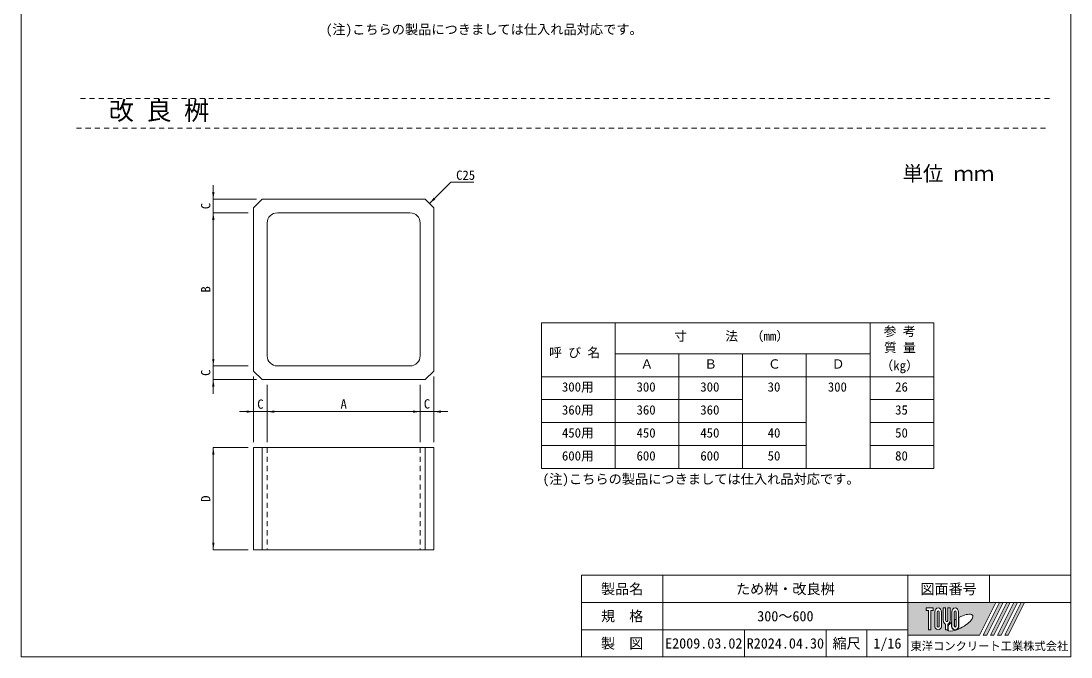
# Model space of a CAD drawing. Units: millimetres, scale not verified. Extents: x 3842 to 6930, y 179 to 4659.
# Drawn here: x 3842 to 6930, y 179 to 2048 of the extents above; entities that cross this region are included whole.
import ezdxf
from ezdxf.enums import TextEntityAlignment as Align

# ---------------------------------------------------------------- set-up
doc = ezdxf.new("R2010")
doc.units = ezdxf.units.MM
doc.header["$LTSCALE"] = 20
doc.linetypes.add('USER1', pattern=[1.35, 0.75, -0.6])
for name, color, linetype, lineweight in [('(0-0)', 7, 'Continuous', 9), ('0_2', 7, 'USER1', 9), ('寸法線', 7, 'Continuous', 9), ('本体', 2, 'Continuous', 13), ('枠', 5, 'Continuous', 5)]:
    doc.layers.add(name, color=color, linetype=linetype, lineweight=lineweight)
doc.layers.add('補助線', color=7, linetype='Continuous')
doc.styles.add('ＭＳ ゴシック', font='')
doc.styles.get('ＭＳ ゴシック').set_extended_font_data('MS Gothic')

# ---------------------------------------------------------------- blocks, each defined once
blk = doc.blocks.new('filled_arrow')
at = {"color": 0, "linetype": 'Continuous', "lineweight": -2}
blk.add_solid([(7.5, 1.25), (0, 0), (7.5, -1.25)], dxfattribs=at)

msp = doc.modelspace()

# ---------------------------------------------------------------- hatches: boundary and pattern name
at = {"layer": '枠'}
h = msp.add_hatch(color=7, dxfattribs=at)
h.paths.add_polyline_path([(6449.79, 339.3), (6449.79, 243.3), (6660.99, 243.3), (6708.99, 339.3)])
edge = h.paths.add_edge_path(flags=16)
edge.add_ellipse((6603.13, 280.21), major_axis=(37.61268, 21.05329), ratio=0.3471473332603162, start_angle=-144.3112161827758, end_angle=72.18990325988182, ccw=False)
edge.add_ellipse((6589.2, 271.12), major_axis=(-0, 12.8), ratio=0.8463541406249999, start_angle=-160.7034568354495, end_angle=-90.00000000004957)
edge.add_line((6600.04, 271.12), (6600.04, 295.52))
edge = h.paths.add_edge_path(flags=16)
edge.add_ellipse((6589.2, 311.49), major_axis=(-0, 11.81538), ratio=0.8463541391160763, start_angle=-90.00000000000358, end_angle=89.99999999999625, ccw=False)
edge.add_line((6599.2, 311.49), (6599.2, 271.12))
edge.add_ellipse((6589.2, 271.12), major_axis=(0, 11.81538), ratio=0.8463541391160763, start_angle=90.00000000002342, end_angle=-89.99999999997647, ccw=False)
edge.add_line((6579.2, 271.12), (6579.2, 311.49))
edge = h.paths.add_edge_path(flags=16)
edge.add_line((6592.54, 311.49), (6592.54, 271.12))
edge.add_ellipse((6589.2, 271.12), major_axis=(-0, 3.93846), ratio=0.8463539828491426, start_angle=89.99999999995782, end_angle=-90.00000000004252, ccw=False)
edge.add_line((6585.87, 271.12), (6585.87, 311.49))
edge.add_ellipse((6589.2, 311.49), major_axis=(-0, 3.93846), ratio=0.8463539828491426, start_angle=-90.00000000007105, end_angle=89.99999999992883, ccw=False)
edge = h.paths.add_edge_path(flags=16)
edge.add_line((6591.7, 290.86), (6591.7, 271.12))
edge.add_ellipse((6589.2, 271.12), major_axis=(0, 2.95385), ratio=0.8463542107476152, start_angle=90.00000000015552, end_angle=-89.99999999984402, ccw=False)
edge.add_line((6586.7, 271.12), (6586.7, 287.62))
edge.add_ellipse((6603.13, 280.21), major_axis=(37.61268, 21.05329), ratio=0.3471473332603161, start_angle=107.79174182043607, end_angle=126.47131888820587, ccw=False)
edge = h.paths.add_edge_path(flags=16)
edge.add_line((6574.2, 323.3), (6574.2, 287.12))
edge.add_ellipse((6564.2, 287.12), major_axis=(0, 11.81538), ratio=0.8463541391160763, start_angle=-163.34116700390985, end_angle=-89.99999999998698, ccw=False)
edge.add_line((6567.54, 275.98), (6567.54, 259.3))
edge.add_line((6567.54, 259.3), (6560.87, 259.3))
edge.add_line((6560.87, 259.3), (6560.87, 275.98))
edge.add_ellipse((6564.2, 287.12), major_axis=(-0, 11.81538), ratio=0.8463541391160763, start_angle=89.99999999998727, end_angle=163.34116700390982, ccw=False)
edge.add_line((6554.2, 287.12), (6554.2, 323.3))
edge.add_line((6554.2, 323.3), (6560.87, 323.3))
edge.add_line((6560.87, 323.3), (6560.87, 287.12))
edge.add_ellipse((6564.2, 287.12), major_axis=(0, 3.93846), ratio=0.8463539828491426, start_angle=90.00000000004802, end_angle=-89.99999999995148)
edge.add_line((6567.54, 287.12), (6567.54, 323.3))
edge.add_line((6567.54, 323.3), (6574.2, 323.3))
edge = h.paths.add_edge_path(flags=16)
edge.add_line((6578.37, 281.31), (6578.37, 271.12))
edge.add_ellipse((6589.2, 271.12), major_axis=(0, 12.8), ratio=0.8463541406249999, start_angle=90.00000000002143, end_angle=-171.54427030788347)
edge.add_ellipse((6603.13, 280.21), major_axis=(37.61268, 21.05329), ratio=0.34714733326031616, start_angle=-178.64953573331047, end_angle=-148.29244229344624, ccw=False)
edge.add_line((6566.1, 258.32), (6568.37, 258.32))
edge.add_line((6568.37, 258.32), (6568.37, 270.8))
edge.add_ellipse((6603.13, 280.21), major_axis=(37.61268, 21.05329), ratio=0.3471473332603162, start_angle=148.21912063461696, end_angle=165.90812178933612, ccw=False)
edge = h.paths.add_edge_path(flags=16)
edge.add_ellipse((6539.2, 311.49), major_axis=(0, 11.81538), ratio=0.8463541391160763, start_angle=-89.99999999996805, end_angle=90.00000000003149, ccw=False)
edge.add_line((6549.2, 311.49), (6549.2, 271.12))
edge.add_ellipse((6539.2, 271.12), major_axis=(-0, 11.81538), ratio=0.8463541391160763, start_angle=89.99999999998778, end_angle=-90.00000000001194, ccw=False)
edge.add_line((6529.2, 271.12), (6529.2, 311.49))
edge = h.paths.add_edge_path(flags=16)
edge.add_line((6542.54, 311.49), (6542.54, 271.12))
edge.add_ellipse((6539.2, 271.12), major_axis=(0, 3.93846), ratio=0.8463539828491426, start_angle=90.00000000005048, end_angle=-89.99999999994918, ccw=False)
edge.add_line((6535.87, 271.12), (6535.87, 311.49))
edge.add_ellipse((6539.2, 311.49), major_axis=(-0, 3.93846), ratio=0.8463539828491426, start_angle=-90.00000000007105, end_angle=89.99999999992883, ccw=False)
h.paths.add_polyline_path([(6524.2, 323.3), (6524.2, 315.43), (6517.54, 315.43), (6517.54, 259.3), (6510.87, 259.3), (6510.87, 315.43), (6504.2, 315.43), (6504.2, 323.3)], flags=16)
for points in [[(6671.55, 243.3), (6682.11, 243.3), (6730.11, 339.3), (6719.55, 339.3)], [(6751.23, 339.3), (6740.67, 339.3), (6692.67, 243.3), (6703.23, 243.3)], [(6772.35, 339.3), (6761.79, 339.3), (6713.79, 243.3), (6724.35, 243.3)], [(6793.47, 339.3), (6782.91, 339.3), (6734.91, 243.3), (6745.47, 243.3)]]:
    msp.add_hatch(color=7, dxfattribs=at).paths.add_polyline_path(points)

# ---------------------------------------------------------------- linework, layer by layer
at = {"layer": '(0-0)'}
for p, q in [((5372.67, 733.1), (5372.67, 1161.18)), ((6526.26, 1161.18), (5372.67, 1161.18)), ((5588.76, 733.1), (5588.76, 1161.18)), ((6338.76, 733.1), (6338.76, 1161.18)), ((6526.26, 733.1), (6526.26, 1161.18)), ((5588.76, 1070.59), (6338.76, 1070.59)), ((5776.26, 1070.59), (5776.26, 733.1)), ((5963.76, 1070.59), (5963.76, 733.1)), ((6151.26, 1070.59), (6151.26, 733.1)), ((5963.76, 1003.09), (5372.67, 1003.09)), ((6338.76, 1003.09), (5372.67, 1003.09)), ((6338.76, 1003.09), (6526.26, 1003.09)), ((6526.26, 1003.09), (6338.76, 1003.09)), ((5963.76, 935.6), (5372.67, 935.6)), ((6338.76, 935.6), (6526.26, 935.6)), ((6151.26, 868.1), (5372.67, 868.1)), ((6338.76, 868.1), (6526.26, 868.1)), ((6151.26, 800.6), (5372.67, 800.6)), ((6338.76, 800.6), (6526.26, 800.6)), ((6526.26, 733.1), (5372.67, 733.1))]:
    msp.add_line(p, q, dxfattribs=at)
at = {"layer": '0_2'}
for p, q in [((6866.37, 1820.26), (4004.96, 1820.26)), ((4004.96, 1733.56), (6866.37, 1733.56))]:
    msp.add_line(p, q, dxfattribs=at)
at = {"layer": '寸法線'}
for p, q in [((4407.38, 1443.06), (4407.38, 1566.26)), ((4534.81, 1524.66), (4407.38, 1524.66)), ((4407.38, 1034.66), (4407.38, 1484.66)), ((4509.81, 1484.66), (4407.38, 1484.66)), ((4509.81, 1484.66), (4407.38, 1484.66)), ((4407.38, 953.06), (4407.38, 1076.26)), ((4509.81, 1034.66), (4407.38, 1034.66)), ((4509.81, 1034.66), (4407.38, 1034.66)), ((4534.81, 994.66), (4407.38, 994.66)), ((4525.81, 1003.66), (4525.81, 900.4)), ((5055.81, 1003.66), (5055.81, 900.4)), ((4565.81, 978.66), (4565.81, 900.4)), ((4565.81, 978.66), (4565.81, 900.4)), ((5015.81, 978.66), (5015.81, 900.4)), ((5015.81, 978.66), (5015.81, 900.4)), ((4484.21, 900.4), (4607.41, 900.4)), ((4484.21, 900.4), (4607.41, 900.4)), ((4525.81, 810.66), (4525.81, 900.4)), ((4565.81, 900.4), (5015.81, 900.4)), ((4565.81, 810.66), (4565.81, 900.4)), ((4974.21, 900.4), (5097.41, 900.4)), ((4974.21, 900.4), (5097.41, 900.4)), ((5015.81, 810.66), (5015.81, 900.4)), ((5055.81, 810.66), (5055.81, 900.4)), ((4407.38, 494.66), (4407.38, 794.66)), ((4509.81, 794.66), (4407.38, 794.66)), ((4509.81, 494.66), (4407.38, 494.66))]:
    msp.add_line(p, q, dxfattribs=at)
msp.add_lwpolyline([(5043.31, 1512.16), (5105.53, 1574.38), (5174.01, 1574.38)], dxfattribs=at)
at = {"layer": '本体'}
for p, q in [((4525.81, 1499.66), (4550.81, 1524.66)), ((5030.81, 1524.66), (4550.81, 1524.66)), ((5030.81, 1524.66), (5055.81, 1499.66)), ((4525.81, 1019.66), (4525.81, 1499.66)), ((4985.81, 1484.66), (4595.81, 1484.66)), ((5055.81, 1019.66), (5055.81, 1499.66)), ((4565.81, 1064.66), (4565.81, 1454.66)), ((5015.81, 1064.66), (5015.81, 1454.66)), ((4550.81, 994.66), (4525.81, 1019.66)), ((4595.81, 1034.66), (4985.81, 1034.66)), ((5055.81, 1019.66), (5030.81, 994.66)), ((4550.81, 994.66), (5030.81, 994.66)), ((4525.81, 794.66), (5055.81, 794.66)), ((4525.81, 794.66), (4525.81, 494.66)), ((5055.81, 794.66), (5055.81, 494.66)), ((4525.81, 494.66), (5055.81, 494.66))]:
    msp.add_line(p, q, dxfattribs=at)
at = {"layer": '本体', "lineweight": 5}
for p, q in [((4550.81, 794.66), (4550.81, 494.66)), ((5030.81, 794.66), (5030.81, 494.66))]:
    msp.add_line(p, q, dxfattribs=at)
at = {"layer": '本体', "linetype": 'USER1'}
for p, q in [((4565.81, 794.66), (4565.81, 494.66)), ((5015.81, 794.66), (5015.81, 494.66))]:
    msp.add_line(p, q, dxfattribs=at)
at = {"layer": '本体'}
for centre, start, end in [((4595.81, 1454.66), 90, 180), ((4985.81, 1454.66), 0, 90), ((4595.81, 1064.66), 180, 270), ((4985.81, 1064.66), 270, 0)]:
    msp.add_arc(centre, 30, start, end, dxfattribs=at)
at = {"layer": '枠', "lineweight": 13}
for p, q in [((3841.79, 179.3), (3841.79, 4659.3)), ((6929.79, 179.3), (6929.79, 4659.3)), ((6929.79, 419.3), (5489.79, 419.3)), ((5489.79, 179.3), (5489.79, 419.3)), ((5729.79, 179.3), (5729.79, 419.3)), ((6449.79, 179.3), (6449.79, 419.3)), ((6689.79, 339.3), (6689.79, 419.3)), ((6929.79, 339.3), (5489.79, 339.3)), ((6449.79, 259.3), (5489.79, 259.3)), ((5969.79, 179.3), (5969.79, 259.3)), ((6209.79, 179.3), (6209.79, 259.3)), ((6329.79, 179.3), (6329.79, 259.3)), ((6929.79, 179.3), (3841.79, 179.3))]:
    msp.add_line(p, q, dxfattribs=at)
at = {"layer": '枠'}
for p, q in [((6449.79, 339.3), (6708.99, 339.3)), ((6449.79, 339.3), (6449.79, 243.3)), ((6504.2, 323.3), (6524.2, 323.3)), ((6504.2, 323.3), (6504.2, 315.43)), ((6510.87, 315.43), (6504.2, 315.43)), ((6510.87, 315.43), (6510.87, 259.3)), ((6524.2, 315.43), (6517.54, 315.43)), ((6517.54, 315.43), (6517.54, 259.3)), ((6524.2, 323.3), (6524.2, 315.43)), ((6529.2, 311.49), (6529.2, 271.12)), ((6535.87, 271.12), (6535.87, 311.49)), ((6542.54, 311.49), (6542.54, 271.12)), ((6549.2, 271.12), (6549.2, 311.49)), ((6554.2, 287.12), (6554.2, 323.3)), ((6554.2, 323.3), (6560.87, 323.3)), ((6560.87, 323.3), (6560.87, 287.12)), ((6567.54, 287.12), (6567.54, 323.3)), ((6567.54, 323.3), (6574.2, 323.3)), ((6574.2, 323.3), (6574.2, 287.12)), ((6579.2, 311.49), (6579.2, 271.12)), ((6585.87, 271.12), (6585.87, 311.49)), ((6592.54, 311.49), (6592.54, 271.12)), ((6599.2, 271.12), (6599.2, 311.49)), ((6708.99, 339.3), (6660.99, 243.3)), ((6719.55, 339.3), (6671.55, 243.3)), ((6730.11, 339.3), (6682.11, 243.3)), ((6740.67, 339.3), (6692.67, 243.3)), ((6751.23, 339.3), (6703.23, 243.3)), ((6761.79, 339.3), (6713.79, 243.3)), ((6719.55, 339.3), (6730.11, 339.3)), ((6772.35, 339.3), (6724.35, 243.3)), ((6782.91, 339.3), (6734.91, 243.3)), ((6740.67, 339.3), (6751.23, 339.3)), ((6793.47, 339.3), (6745.47, 243.3)), ((6761.79, 339.3), (6772.35, 339.3)), ((6782.91, 339.3), (6793.47, 339.3)), ((6578.37, 281.31), (6578.37, 271.12)), ((6586.7, 271.12), (6586.7, 287.62)), ((6591.7, 290.86), (6591.7, 271.12)), ((6600.04, 271.12), (6600.04, 295.52)), ((6517.54, 259.3), (6510.87, 259.3)), ((6560.87, 275.98), (6560.87, 259.3)), ((6567.54, 259.3), (6560.87, 259.3)), ((6566.1, 258.32), (6568.37, 258.32)), ((6567.54, 275.98), (6567.54, 259.3)), ((6568.37, 270.8), (6568.37, 258.32)), ((6449.79, 243.3), (6660.99, 243.3)), ((6671.55, 243.3), (6682.11, 243.3)), ((6692.67, 243.3), (6703.23, 243.3)), ((6713.79, 243.3), (6724.35, 243.3)), ((6734.91, 243.3), (6745.47, 243.3))]:
    msp.add_line(p, q, dxfattribs=at)
for centre, major_axis, ratio, start_param, end_param in [((6539.2, 311.49), (0, 11.81538), 0.846354, 4.712388980385162, 7.853981633974948), ((6539.2, 311.49), (-0, 3.93846), 0.846354, 4.712388980383641, 7.853981633973431), ((6589.2, 311.49), (-0, 11.81538), 0.846354, 4.712388980384637, 7.853981633974428), ((6589.2, 311.49), (-0, 3.93846), 0.846354, 4.712388980383641, 7.853981633973431), ((6564.2, 287.12), (-0, 11.81538), 0.846354, 1.5707963267947092, 2.8017557441351593), ((6564.2, 287.12), (0, 3.93846), 0.846354, 1.5707963267956058, 4.712388980385406), ((6564.2, 287.12), (0, 11.81538), 0.846354, 3.4814295630444265, 4.712388980384882), ((6603.13, 280.21), (37.61268, 21.05329), 0.347147, 2.0815196641224314, 2.5155126073167264), ((6603.13, 280.21), (37.61268, 21.05329), 0.347147, 1.6817405097970004, 1.8219833196615334), ((6603.13, 280.21), (37.61268, 21.05329), 0.347147, 4.262185332381589, 7.74291628133856), ((6539.2, 271.12), (-0, 11.81538), 0.846354, 1.570796326794716, 4.712388980384514), ((6539.2, 271.12), (0, 3.93846), 0.846354, 1.5707963267956424, 4.712388980385441), ((6603.13, 280.21), (37.61268, 21.05329), 0.347147, 3.2093975090572187, 4.200445063285428), ((6589.2, 271.12), (0, 12.8), 0.846354, 1.570796326795213, 3.315467866329317), ((6589.2, 271.12), (0, 11.81538), 0.846354, 1.5707963267952378, 4.712388980385038), ((6589.2, 271.12), (-0, 3.93846), 0.846354, 1.570796326794274, 4.712388980384063), ((6589.2, 271.12), (0, 2.95385), 0.846354, 1.570796326797194, 4.7123889803869945), ((6589.2, 271.12), (-0, 12.8), 0.846354, 3.5338438000142958, 4.712388980383958)]:
    msp.add_ellipse(centre, major_axis=major_axis, ratio=ratio, start_param=start_param, end_param=end_param, dxfattribs=at)

# ---------------------------------------------------------------- block references
at = {"layer": '寸法線', "xscale": 2.77, "yscale": 2.77}
for p, rotation in [((4407.38, 1524.66), 90), ((5043.31, 1512.16), 45), ((4407.38, 1484.66), 270), ((4407.38, 1484.66), 270), ((4407.38, 1034.66), 90), ((4407.38, 1034.66), 90), ((4407.38, 994.66), 270), ((4525.81, 900.4), 180), ((4525.81, 900.4), 180), ((5015.81, 900.4), 180), ((5015.81, 900.4), 180), ((5015.81, 900.4), 180), ((4407.38, 794.66), 270), ((4407.38, 494.66), 90)]:
    msp.add_blockref('filled_arrow', p, dxfattribs=dict(at, rotation=rotation))
for p in [(4565.81, 900.4), (4565.81, 900.4), (4565.81, 900.4), (5055.81, 900.4), (5055.81, 900.4)]:
    msp.add_blockref('filled_arrow', p, dxfattribs=at)

# ---------------------------------------------------------------- texts
at = {"layer": '(0-0)', "style": 'ＭＳ ゴシック'}
for s, height, p in [('改 良 桝', 54.12, (4100.05, 1741.55)), ('単位 ｍｍ', 43.99, (6434.26, 1564.95)), ('参 考', 27.49, (6378.88, 1114.5)), ('寸\u3000\u3000\u3000法\u3000（mm）', 27.49, (5763.12, 1100.33)), ('呼 び 名', 27.49, (5395.21, 1052.2)), ('質 量', 27.49, (6379.81, 1066.84)), ('Ａ', 27.49, (5663.76, 1018.45)), ('Ｂ', 27.49, (5851.26, 1018.45)), ('Ｃ', 27.49, (6038.76, 1018.45)), ('Ｄ', 27.49, (6226.26, 1018.45)), ('（kg）', 27.49, (6369.53, 1013.88)), ('300用', 27.49, (5432.7, 950.95)), ('300', 27.49, (5652.13, 950.95)), ('300', 27.49, (5839.63, 950.95)), ('30', 27.49, (6037.63, 950.95)), ('300', 27.49, (6214.63, 950.95)), ('26', 27.49, (6412.63, 950.95)), ('360用', 27.49, (5432.7, 883.45)), ('360', 27.49, (5652.13, 883.45)), ('360', 27.49, (5839.63, 883.45)), ('35', 27.49, (6412.63, 883.45)), ('450用', 27.49, (5432.7, 815.95)), ('450', 27.49, (5652.13, 815.95)), ('450', 27.49, (5839.63, 815.95)), ('40', 27.49, (6037.63, 815.95)), ('50', 27.49, (6412.63, 815.95)), ('600用', 27.49, (5432.7, 748.45)), ('600', 27.49, (5652.13, 748.45)), ('600', 27.49, (5839.63, 748.45)), ('50', 27.49, (6037.63, 748.45)), ('80', 27.49, (6412.63, 748.45))]:
    msp.add_text(s, height=height, dxfattribs=at).set_placement(p, align=Align.BOTTOM_LEFT)
at = {"layer": '0_2', "style": 'ＭＳ ゴシック'}
for s, height, p in [('製品名', 30.38, (5609.79, 379.3)), ('ため桝・改良桝', 30.38, (6089.79, 379.3)), ('図面番号', 30.38, (6569.79, 379.3)), ('規\u3000格', 30.38, (5609.79, 299.3)), ('300～600', 30.38, (6089.79, 299.3)), ('製\u3000図', 30.38, (5609.79, 219.3)), ('E2009.03.02', 30.38, (5849.79, 219.3)), ('R2024.04.30', 30.38, (6089.79, 219.3)), ('縮尺', 30.38, (6269.79, 219.3)), ('1/16', 30.38, (6389.79, 219.3)), ('東洋コンクリート工業株式会社', 24.3, (6689.79, 211.3))]:
    msp.add_text(s, height=height, dxfattribs=at).set_placement(p, align=Align.MIDDLE_CENTER)
at = {"layer": '寸法線', "style": 'ＭＳ ゴシック'}
msp.add_text('C25', height=27.34, dxfattribs=at).set_placement((5121.53, 1608.94), align=Align.TOP_LEFT)
for s, p in [('C', (4384.98, 1504.66)), ('B', (4384.98, 1259.66)), ('C', (4384.98, 1014.66)), ('D', (4384.98, 644.66))]:
    msp.add_text(s, height=27.34, rotation=90, dxfattribs=at).set_placement(p, align=Align.MIDDLE_CENTER)
for s, p in [('C', (4545.81, 922.46)), ('C', (4545.81, 922.46)), ('A', (4790.81, 922.8)), ('C', (5035.81, 923.24)), ('C', (5035.81, 923.24))]:
    msp.add_text(s, height=27.34, dxfattribs=at).set_placement(p, align=Align.MIDDLE_CENTER)
at = {"layer": '補助線', "style": 'ＭＳ ゴシック'}
for p in [(4738.07, 2000.97), (5375.73, 679.53)]:
    msp.add_text('(注)こちらの製品につきましては仕入れ品対応です。', height=28.48, dxfattribs=at).set_placement(p, align=Align.BOTTOM_LEFT)

doc.saveas('drawing.dxf')
